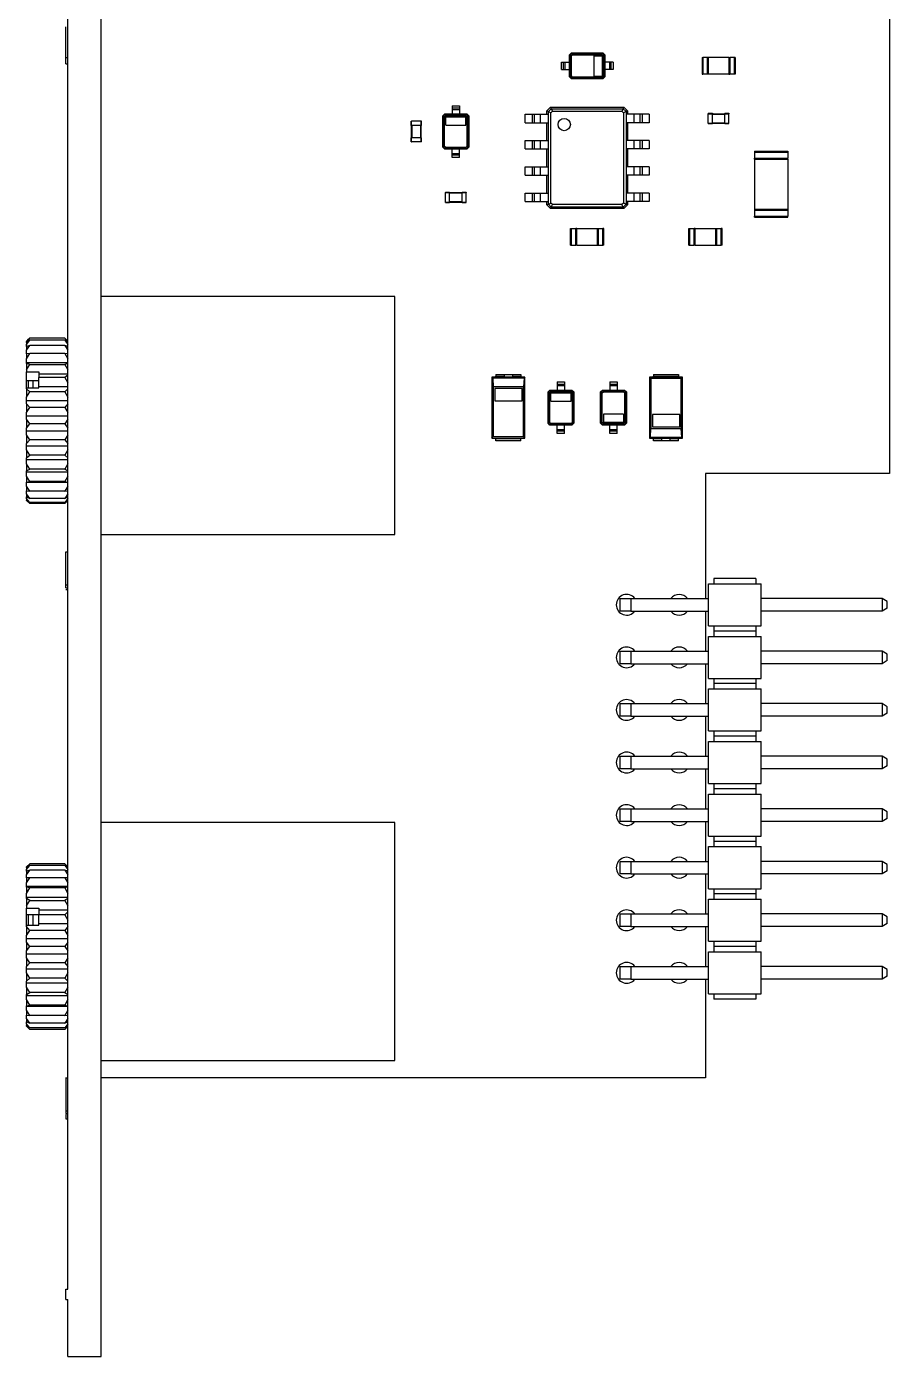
# Model space of a CAD drawing. Extents: x 340 to 677, y 434 to 562.
# Drawn here: x 634.9 to 676.6, y 433.6 to 497.9 of the extents above; entities that cross this region are included whole.
import ezdxf

# ---------------------------------------------------------------- set-up
doc = ezdxf.new("R2010")
doc.units = 0
doc.layers.get('0').update_dxf_attribs({"linetype": 'CONTINUOUS'})

msp = doc.modelspace()

# ---------------------------------------------------------------- linework, layer by layer
at = {"color": 7, "linetype": 'CONTINUOUS'}
for p, q in [((638.542, 433.619), (638.542, 562.119)), ((636.942, 436.869), (636.942, 558.869)), ((676.642, 548.669), (676.642, 476.279)), ((636.842, 496.069), (636.842, 496.369)), ((636.842, 496.369), (636.942, 496.369)), ((636.842, 496.069), (636.942, 496.069)), ((660.787, 495.789), (660.787, 496.139)), ((660.787, 496.139), (660.897, 496.139)), ((660.897, 495.789), (660.897, 496.139)), ((660.897, 496.139), (660.967, 496.139)), ((660.967, 495.789), (660.967, 496.139)), ((660.967, 496.139), (661.187, 496.139)), ((661.187, 496.494), (661.282, 496.589)), ((661.187, 496.139), (661.187, 496.494)), ((661.187, 496.494), (661.212, 496.481)), ((661.187, 496.139), (661.212, 496.139)), ((661.187, 495.789), (661.187, 496.139)), ((661.212, 496.481), (661.295, 496.564)), ((661.212, 496.481), (661.272, 496.451)), ((661.212, 496.139), (661.212, 496.481)), ((661.212, 495.789), (661.212, 496.139)), ((661.272, 496.451), (661.325, 496.504)), ((661.272, 495.476), (661.272, 496.451)), ((661.282, 496.589), (661.295, 496.564)), ((661.282, 496.589), (662.792, 496.589)), ((661.295, 496.564), (662.78, 496.564)), ((661.295, 496.564), (661.325, 496.504)), ((661.325, 496.504), (662.75, 496.504)), ((662.352, 496.454), (662.352, 495.473)), ((662.352, 496.454), (662.752, 496.454)), ((662.78, 496.564), (662.75, 496.504)), ((662.75, 496.504), (662.802, 496.451)), ((662.752, 496.454), (662.752, 495.473)), ((662.792, 496.589), (662.78, 496.564)), ((662.78, 496.564), (662.862, 496.481)), ((662.792, 496.589), (662.887, 496.494)), ((662.862, 496.481), (662.802, 496.451)), ((662.802, 496.451), (662.802, 495.476)), ((662.887, 496.494), (662.862, 496.481)), ((662.862, 496.481), (662.862, 496.139)), ((662.862, 496.139), (662.862, 495.789)), ((662.887, 496.139), (662.862, 496.139)), ((662.887, 496.494), (662.887, 496.139)), ((662.887, 496.139), (662.887, 495.789)), ((663.107, 496.139), (662.887, 496.139)), ((663.107, 496.139), (663.107, 495.789)), ((663.177, 496.139), (663.107, 496.139)), ((663.177, 496.139), (663.177, 495.789)), ((663.287, 496.139), (663.177, 496.139)), ((663.287, 496.139), (663.287, 495.789)), ((667.587, 496.364), (667.587, 495.564)), ((667.587, 496.364), (667.632, 496.364)), ((667.632, 496.364), (667.632, 495.564)), ((667.842, 496.364), (667.632, 496.364)), ((667.842, 496.364), (667.842, 495.564)), ((667.887, 496.364), (667.842, 496.364)), ((667.887, 496.364), (667.887, 495.564)), ((668.887, 496.364), (667.887, 496.364)), ((668.887, 496.364), (668.932, 496.364)), ((668.887, 496.364), (668.887, 495.564)), ((668.932, 496.364), (668.932, 495.564)), ((669.142, 496.364), (668.932, 496.364)), ((669.142, 496.364), (669.142, 495.564)), ((669.187, 496.364), (669.142, 496.364)), ((669.187, 496.364), (669.187, 495.564)), ((660.787, 495.789), (660.897, 495.789)), ((660.897, 495.789), (660.967, 495.789)), ((660.967, 495.789), (661.187, 495.789)), ((661.187, 495.789), (661.212, 495.789)), ((661.187, 495.434), (661.187, 495.789)), ((661.187, 495.434), (661.212, 495.446)), ((661.282, 495.339), (661.187, 495.434)), ((661.212, 495.446), (661.212, 495.789)), ((661.212, 495.446), (661.272, 495.476)), ((661.295, 495.364), (661.212, 495.446)), ((661.325, 495.423), (661.272, 495.476)), ((661.282, 495.339), (661.295, 495.364)), ((662.792, 495.339), (661.282, 495.339)), ((661.295, 495.364), (661.325, 495.423)), ((662.78, 495.364), (661.295, 495.364)), ((662.75, 495.423), (661.325, 495.423)), ((662.352, 495.473), (662.752, 495.473)), ((662.802, 495.476), (662.75, 495.423)), ((662.78, 495.364), (662.75, 495.423)), ((662.862, 495.446), (662.78, 495.364)), ((662.792, 495.339), (662.78, 495.364)), ((662.887, 495.434), (662.792, 495.339)), ((662.862, 495.446), (662.802, 495.476)), ((662.862, 495.789), (662.862, 495.446)), ((662.887, 495.789), (662.862, 495.789)), ((662.887, 495.434), (662.862, 495.446)), ((663.107, 495.789), (662.887, 495.789)), ((662.887, 495.789), (662.887, 495.434)), ((663.177, 495.789), (663.107, 495.789)), ((663.287, 495.789), (663.177, 495.789)), ((667.587, 495.564), (667.632, 495.564)), ((667.842, 495.564), (667.632, 495.564)), ((667.887, 495.564), (667.842, 495.564)), ((668.887, 495.564), (667.887, 495.564)), ((668.887, 495.564), (668.932, 495.564)), ((669.142, 495.564), (668.932, 495.564)), ((669.187, 495.564), (669.142, 495.564)), ((655.512, 494.039), (655.862, 494.039)), ((655.512, 494.039), (655.512, 493.929)), ((655.862, 494.039), (655.862, 493.929)), ((655.062, 493.544), (655.157, 493.639)), ((655.062, 493.544), (655.087, 493.531)), ((655.062, 492.034), (655.062, 493.544)), ((655.087, 493.531), (655.17, 493.614)), ((655.087, 493.531), (655.147, 493.501)), ((655.087, 492.046), (655.087, 493.531)), ((655.147, 493.501), (655.2, 493.554)), ((655.147, 492.076), (655.147, 493.501)), ((655.157, 493.639), (655.17, 493.614)), ((655.157, 493.639), (655.512, 493.639)), ((655.17, 493.614), (655.512, 493.614)), ((655.17, 493.614), (655.2, 493.554)), ((655.197, 493.504), (656.177, 493.504)), ((655.197, 493.104), (655.197, 493.504)), ((655.2, 493.554), (656.175, 493.554)), ((655.512, 493.929), (655.862, 493.929)), ((655.512, 493.929), (655.512, 493.859)), ((655.512, 493.859), (655.862, 493.859)), ((655.512, 493.859), (655.512, 493.639)), ((655.512, 493.639), (655.512, 493.614)), ((655.512, 493.639), (655.862, 493.639)), ((655.512, 493.614), (655.862, 493.614)), ((655.862, 493.929), (655.862, 493.859)), ((655.862, 493.859), (655.862, 493.639)), ((655.862, 493.639), (655.862, 493.614)), ((655.862, 493.639), (656.217, 493.639)), ((655.862, 493.614), (656.205, 493.614)), ((656.205, 493.614), (656.175, 493.554)), ((656.175, 493.554), (656.227, 493.501)), ((656.177, 493.104), (656.177, 493.504)), ((656.217, 493.639), (656.205, 493.614)), ((656.205, 493.614), (656.287, 493.531)), ((656.217, 493.639), (656.312, 493.544)), ((656.287, 493.531), (656.227, 493.501)), ((656.227, 493.501), (656.227, 492.076)), ((656.312, 493.544), (656.287, 493.531)), ((656.287, 493.531), (656.287, 492.046)), ((656.312, 493.544), (656.312, 492.034)), ((659.037, 493.219), (659.037, 493.629)), ((659.037, 493.629), (659.387, 493.629)), ((659.387, 493.219), (659.387, 493.629)), ((659.387, 493.629), (659.487, 493.629)), ((659.487, 493.219), (659.487, 493.629)), ((659.487, 493.629), (659.787, 493.629)), ((659.787, 493.219), (659.787, 493.629)), ((659.787, 493.629), (660.087, 493.629)), ((660.087, 493.794), (660.262, 493.969)), ((660.087, 493.794), (660.162, 493.756)), ((660.087, 493.629), (660.087, 493.794)), ((660.087, 493.629), (660.162, 493.629)), ((660.162, 493.756), (660.3, 493.894)), ((660.162, 493.629), (660.162, 493.756)), ((660.162, 493.756), (660.277, 493.699)), ((660.162, 493.219), (660.162, 493.629)), ((660.262, 493.969), (663.812, 493.969)), ((660.262, 493.969), (660.3, 493.894)), ((660.277, 493.699), (660.357, 493.779)), ((660.277, 489.339), (660.277, 493.699)), ((660.3, 493.894), (663.775, 493.894)), ((660.3, 493.894), (660.357, 493.779)), ((660.357, 493.779), (663.717, 493.779)), ((663.775, 493.894), (663.717, 493.779)), ((663.717, 493.779), (663.797, 493.699)), ((663.812, 493.969), (663.775, 493.894)), ((663.775, 493.894), (663.912, 493.756)), ((663.912, 493.756), (663.797, 493.699)), ((663.797, 493.699), (663.797, 489.339)), ((663.812, 493.969), (663.987, 493.794)), ((663.987, 493.794), (663.912, 493.756)), ((663.912, 493.756), (663.912, 493.629)), ((663.912, 493.629), (663.912, 493.219)), ((663.987, 493.629), (663.912, 493.629)), ((663.987, 493.794), (663.987, 493.629)), ((664.287, 493.629), (663.987, 493.629)), ((664.287, 493.629), (664.287, 493.219)), ((664.587, 493.629), (664.287, 493.629)), ((664.587, 493.629), (664.587, 493.219)), ((664.687, 493.629), (664.587, 493.629)), ((664.687, 493.629), (664.687, 493.219)), ((665.037, 493.629), (664.687, 493.629)), ((665.037, 493.629), (665.037, 493.219)), ((667.887, 493.674), (668.087, 493.674)), ((667.887, 493.674), (667.887, 493.654)), ((667.887, 493.654), (668.087, 493.654)), ((667.887, 493.194), (667.887, 493.654)), ((668.087, 493.674), (668.087, 493.654)), ((668.087, 493.194), (668.087, 493.654)), ((668.087, 493.654), (668.687, 493.654)), ((668.087, 493.634), (668.687, 493.634)), ((668.687, 493.674), (668.887, 493.674)), ((668.687, 493.674), (668.687, 493.654)), ((668.687, 493.654), (668.887, 493.654)), ((668.687, 493.194), (668.687, 493.654)), ((668.887, 493.674), (668.887, 493.654)), ((668.887, 493.194), (668.887, 493.654)), ((653.532, 493.089), (653.532, 493.289)), ((653.532, 493.289), (653.552, 493.289)), ((653.532, 493.089), (653.552, 493.089)), ((653.552, 493.089), (653.552, 493.289)), ((654.012, 493.289), (653.552, 493.289)), ((654.012, 493.089), (653.552, 493.089)), ((653.552, 492.489), (653.552, 493.089)), ((653.572, 492.489), (653.572, 493.089)), ((653.992, 492.489), (653.992, 493.089)), ((654.012, 493.089), (654.012, 493.289)), ((654.032, 493.289), (654.012, 493.289)), ((654.032, 493.089), (654.012, 493.089)), ((654.012, 492.489), (654.012, 493.089)), ((654.032, 493.089), (654.032, 493.289)), ((655.197, 493.104), (656.177, 493.104)), ((659.037, 493.219), (659.387, 493.219)), ((659.387, 493.219), (659.487, 493.219)), ((659.487, 493.219), (659.787, 493.219)), ((659.787, 493.219), (660.087, 493.219)), ((660.087, 492.359), (660.087, 493.219)), ((660.087, 493.219), (660.162, 493.219)), ((660.162, 492.359), (660.162, 493.219)), ((663.912, 493.219), (663.912, 492.359)), ((663.987, 493.219), (663.912, 493.219)), ((664.287, 493.219), (663.987, 493.219)), ((663.987, 493.219), (663.987, 492.359)), ((664.587, 493.219), (664.287, 493.219)), ((664.687, 493.219), (664.587, 493.219)), ((665.037, 493.219), (664.687, 493.219)), ((667.887, 493.174), (667.887, 493.194)), ((667.887, 493.194), (668.087, 493.194)), ((667.887, 493.174), (668.087, 493.174)), ((668.087, 493.214), (668.687, 493.214)), ((668.087, 493.174), (668.087, 493.194)), ((668.087, 493.194), (668.687, 493.194)), ((668.687, 493.194), (668.887, 493.194)), ((668.687, 493.174), (668.687, 493.194)), ((668.687, 493.174), (668.887, 493.174)), ((668.887, 493.174), (668.887, 493.194)), ((653.532, 492.289), (653.532, 492.489)), ((653.532, 492.489), (653.552, 492.489)), ((653.532, 492.289), (653.552, 492.289)), ((653.552, 492.289), (653.552, 492.489)), ((654.012, 492.489), (653.552, 492.489)), ((654.012, 492.289), (653.552, 492.289)), ((654.012, 492.289), (654.012, 492.489)), ((654.032, 492.489), (654.012, 492.489)), ((654.032, 492.289), (654.012, 492.289)), ((654.032, 492.289), (654.032, 492.489)), ((659.037, 491.949), (659.037, 492.359)), ((659.037, 492.359), (659.387, 492.359)), ((659.387, 491.949), (659.387, 492.359)), ((659.387, 492.359), (659.487, 492.359)), ((659.487, 491.949), (659.487, 492.359)), ((659.487, 492.359), (659.787, 492.359)), ((659.787, 491.949), (659.787, 492.359)), ((659.787, 492.359), (660.087, 492.359)), ((660.087, 492.359), (660.162, 492.359)), ((660.162, 491.949), (660.162, 492.359)), ((663.912, 492.359), (663.912, 491.949)), ((663.987, 492.359), (663.912, 492.359)), ((664.287, 492.359), (663.987, 492.359)), ((664.287, 492.359), (664.287, 491.949)), ((664.587, 492.359), (664.287, 492.359)), ((664.587, 492.359), (664.587, 491.949)), ((664.687, 492.359), (664.587, 492.359)), ((664.687, 492.359), (664.687, 491.949)), ((665.037, 492.359), (664.687, 492.359)), ((665.037, 492.359), (665.037, 491.949)), ((655.062, 492.034), (655.087, 492.046)), ((655.157, 491.939), (655.062, 492.034)), ((655.087, 492.046), (655.147, 492.076)), ((655.17, 491.964), (655.087, 492.046)), ((655.2, 492.023), (655.147, 492.076)), ((655.157, 491.939), (655.17, 491.964)), ((655.512, 491.939), (655.157, 491.939)), ((655.17, 491.964), (655.2, 492.023)), ((655.512, 491.964), (655.17, 491.964)), ((656.175, 492.023), (655.2, 492.023)), ((655.862, 491.964), (655.512, 491.964)), ((655.512, 491.939), (655.512, 491.964)), ((655.862, 491.939), (655.512, 491.939)), ((655.512, 491.719), (655.512, 491.939)), ((655.862, 491.719), (655.512, 491.719)), ((655.512, 491.649), (655.512, 491.719)), ((655.862, 491.649), (655.512, 491.649)), ((655.512, 491.539), (655.512, 491.649)), ((655.862, 491.539), (655.512, 491.539)), ((656.205, 491.964), (655.862, 491.964)), ((655.862, 491.939), (655.862, 491.964)), ((656.217, 491.939), (655.862, 491.939)), ((655.862, 491.719), (655.862, 491.939)), ((655.862, 491.649), (655.862, 491.719)), ((655.862, 491.539), (655.862, 491.649)), ((656.227, 492.076), (656.175, 492.023)), ((656.205, 491.964), (656.175, 492.023)), ((656.287, 492.046), (656.205, 491.964)), ((656.217, 491.939), (656.205, 491.964)), ((656.312, 492.034), (656.217, 491.939)), ((656.287, 492.046), (656.227, 492.076)), ((656.312, 492.034), (656.287, 492.046)), ((659.037, 491.949), (659.387, 491.949)), ((659.387, 491.949), (659.487, 491.949)), ((659.487, 491.949), (659.787, 491.949)), ((659.787, 491.949), (660.087, 491.949)), ((660.087, 491.949), (660.162, 491.949)), ((660.087, 491.089), (660.087, 491.949)), ((660.162, 491.089), (660.162, 491.949)), ((663.912, 491.949), (663.912, 491.089)), ((663.987, 491.949), (663.912, 491.949)), ((664.287, 491.949), (663.987, 491.949)), ((663.987, 491.949), (663.987, 491.089)), ((664.587, 491.949), (664.287, 491.949)), ((664.687, 491.949), (664.587, 491.949)), ((665.037, 491.949), (664.687, 491.949)), ((670.127, 491.849), (671.727, 491.849)), ((670.127, 491.849), (670.127, 491.794)), ((670.127, 491.794), (671.727, 491.794)), ((670.127, 491.794), (670.127, 491.504)), ((670.127, 491.449), (670.127, 491.504)), ((670.127, 491.504), (671.727, 491.504)), ((671.727, 491.849), (671.727, 491.794)), ((671.727, 491.794), (671.727, 491.504)), ((671.727, 491.449), (671.727, 491.504)), ((659.037, 490.679), (659.037, 491.089)), ((659.037, 491.089), (659.387, 491.089)), ((659.387, 490.679), (659.387, 491.089)), ((659.387, 491.089), (659.487, 491.089)), ((659.487, 490.679), (659.487, 491.089)), ((659.487, 491.089), (659.787, 491.089)), ((659.787, 490.679), (659.787, 491.089)), ((659.787, 491.089), (660.087, 491.089)), ((660.087, 491.089), (660.162, 491.089)), ((660.162, 490.679), (660.162, 491.089)), ((663.912, 491.089), (663.912, 490.679)), ((663.987, 491.089), (663.912, 491.089)), ((664.287, 491.089), (663.987, 491.089)), ((664.287, 491.089), (664.287, 490.679)), ((664.587, 491.089), (664.287, 491.089)), ((664.587, 491.089), (664.587, 490.679)), ((664.687, 491.089), (664.587, 491.089)), ((664.687, 491.089), (664.687, 490.679)), ((665.037, 491.089), (664.687, 491.089)), ((665.037, 491.089), (665.037, 490.679)), ((670.127, 491.449), (670.127, 489.049)), ((670.127, 491.449), (671.727, 491.449)), ((671.727, 491.449), (671.727, 489.049)), ((659.037, 490.679), (659.387, 490.679)), ((659.387, 490.679), (659.487, 490.679)), ((659.487, 490.679), (659.787, 490.679)), ((659.787, 490.679), (660.087, 490.679)), ((660.087, 489.819), (660.087, 490.679)), ((660.087, 490.679), (660.162, 490.679)), ((660.162, 489.819), (660.162, 490.679)), ((663.912, 490.679), (663.912, 489.819)), ((663.987, 490.679), (663.912, 490.679)), ((664.287, 490.679), (663.987, 490.679)), ((663.987, 490.679), (663.987, 489.819)), ((664.587, 490.679), (664.287, 490.679)), ((664.687, 490.679), (664.587, 490.679)), ((665.037, 490.679), (664.687, 490.679)), ((655.187, 489.864), (655.387, 489.864)), ((655.187, 489.864), (655.187, 489.844)), ((655.187, 489.844), (655.387, 489.844)), ((655.187, 489.384), (655.187, 489.844)), ((655.387, 489.864), (655.387, 489.844)), ((655.387, 489.384), (655.387, 489.844)), ((655.387, 489.844), (655.987, 489.844)), ((655.387, 489.824), (655.987, 489.824)), ((655.987, 489.864), (656.187, 489.864)), ((655.987, 489.864), (655.987, 489.844)), ((655.987, 489.844), (656.187, 489.844)), ((655.987, 489.384), (655.987, 489.844)), ((656.187, 489.864), (656.187, 489.844)), ((656.187, 489.384), (656.187, 489.844)), ((659.037, 489.409), (659.037, 489.819)), ((659.037, 489.819), (659.387, 489.819)), ((659.387, 489.409), (659.387, 489.819)), ((659.387, 489.819), (659.487, 489.819)), ((659.487, 489.409), (659.487, 489.819)), ((659.487, 489.819), (659.787, 489.819)), ((659.787, 489.409), (659.787, 489.819)), ((659.787, 489.819), (660.087, 489.819)), ((660.087, 489.819), (660.162, 489.819)), ((660.162, 489.409), (660.162, 489.819)), ((663.912, 489.819), (663.912, 489.409)), ((663.987, 489.819), (663.912, 489.819)), ((664.287, 489.819), (663.987, 489.819)), ((664.287, 489.819), (664.287, 489.409)), ((664.587, 489.819), (664.287, 489.819)), ((664.587, 489.819), (664.587, 489.409)), ((664.687, 489.819), (664.587, 489.819)), ((664.687, 489.819), (664.687, 489.409)), ((665.037, 489.819), (664.687, 489.819)), ((665.037, 489.819), (665.037, 489.409)), ((655.187, 489.364), (655.187, 489.384)), ((655.187, 489.384), (655.387, 489.384)), ((655.187, 489.364), (655.387, 489.364)), ((655.387, 489.404), (655.987, 489.404)), ((655.387, 489.364), (655.387, 489.384)), ((655.387, 489.384), (655.987, 489.384)), ((655.987, 489.364), (655.987, 489.384)), ((655.987, 489.384), (656.187, 489.384)), ((655.987, 489.364), (656.187, 489.364)), ((656.187, 489.364), (656.187, 489.384)), ((659.037, 489.409), (659.387, 489.409)), ((659.387, 489.409), (659.487, 489.409)), ((659.487, 489.409), (659.787, 489.409)), ((659.787, 489.409), (660.087, 489.409)), ((660.087, 489.244), (660.087, 489.409)), ((660.087, 489.409), (660.162, 489.409)), ((660.087, 489.244), (660.162, 489.281)), ((660.262, 489.069), (660.087, 489.244)), ((660.162, 489.281), (660.162, 489.409)), ((660.162, 489.281), (660.277, 489.339)), ((660.3, 489.144), (660.162, 489.281)), ((660.262, 489.069), (660.3, 489.144)), ((663.812, 489.069), (660.262, 489.069)), ((660.357, 489.259), (660.277, 489.339)), ((660.3, 489.144), (660.357, 489.259)), ((663.775, 489.144), (660.3, 489.144)), ((663.717, 489.259), (660.357, 489.259)), ((663.797, 489.339), (663.717, 489.259)), ((663.775, 489.144), (663.717, 489.259)), ((663.912, 489.281), (663.775, 489.144)), ((663.812, 489.069), (663.775, 489.144)), ((663.912, 489.281), (663.797, 489.339)), ((663.987, 489.244), (663.812, 489.069)), ((663.912, 489.409), (663.912, 489.281)), ((663.987, 489.409), (663.912, 489.409)), ((663.987, 489.244), (663.912, 489.281)), ((664.287, 489.409), (663.987, 489.409)), ((663.987, 489.409), (663.987, 489.244)), ((664.587, 489.409), (664.287, 489.409)), ((664.687, 489.409), (664.587, 489.409)), ((665.037, 489.409), (664.687, 489.409)), ((670.127, 489.049), (671.727, 489.049)), ((670.127, 489.049), (670.127, 488.994)), ((670.127, 488.994), (670.127, 488.704)), ((670.127, 488.994), (671.727, 488.994)), ((671.727, 489.049), (671.727, 488.994)), ((671.727, 488.994), (671.727, 488.704)), ((670.127, 488.649), (670.127, 488.704)), ((670.127, 488.704), (671.727, 488.704)), ((670.127, 488.649), (671.727, 488.649)), ((671.727, 488.649), (671.727, 488.704)), ((661.237, 487.309), (661.237, 488.109)), ((661.237, 488.109), (661.282, 488.109)), ((661.282, 487.309), (661.282, 488.109)), ((661.282, 488.109), (661.492, 488.109)), ((661.492, 487.309), (661.492, 488.109)), ((661.537, 488.109), (661.492, 488.109)), ((661.537, 488.109), (662.537, 488.109)), ((661.537, 487.309), (661.537, 488.109)), ((662.537, 488.109), (662.582, 488.109)), ((662.537, 487.309), (662.537, 488.109)), ((662.582, 487.309), (662.582, 488.109)), ((662.582, 488.109), (662.792, 488.109)), ((662.792, 487.309), (662.792, 488.109)), ((662.837, 488.109), (662.792, 488.109)), ((662.837, 487.309), (662.837, 488.109)), ((666.952, 487.309), (666.952, 488.109)), ((666.952, 488.109), (666.997, 488.109)), ((666.997, 487.309), (666.997, 488.109)), ((666.997, 488.109), (667.207, 488.109)), ((667.207, 487.309), (667.207, 488.109)), ((667.252, 488.109), (667.207, 488.109)), ((667.252, 488.109), (668.252, 488.109)), ((667.252, 487.309), (667.252, 488.109)), ((668.252, 487.309), (668.252, 488.109)), ((668.252, 488.109), (668.297, 488.109)), ((668.297, 487.309), (668.297, 488.109)), ((668.297, 488.109), (668.507, 488.109)), ((668.507, 487.309), (668.507, 488.109)), ((668.552, 488.109), (668.507, 488.109)), ((668.552, 487.309), (668.552, 488.109)), ((661.237, 487.309), (661.282, 487.309)), ((661.282, 487.309), (661.492, 487.309)), ((661.537, 487.309), (661.492, 487.309)), ((661.537, 487.309), (662.537, 487.309)), ((662.537, 487.309), (662.582, 487.309)), ((662.582, 487.309), (662.792, 487.309)), ((662.837, 487.309), (662.792, 487.309)), ((666.952, 487.309), (666.997, 487.309)), ((666.997, 487.309), (667.207, 487.309)), ((667.252, 487.309), (667.207, 487.309)), ((667.252, 487.309), (668.252, 487.309)), ((668.252, 487.309), (668.297, 487.309)), ((668.297, 487.309), (668.507, 487.309)), ((668.552, 487.309), (668.507, 487.309)), ((652.742, 484.819), (638.542, 484.819)), ((652.742, 473.319), (652.742, 484.819)), ((634.942, 482.652), (635.092, 482.816)), ((634.991, 482.718), (634.942, 482.669)), ((634.942, 482.509), (635.092, 482.711)), ((635.092, 482.711), (634.942, 482.608)), ((634.942, 482.669), (634.942, 482.652)), ((634.942, 482.608), (634.942, 482.652)), ((634.942, 482.608), (634.942, 482.509)), ((634.942, 482.403), (634.942, 482.509)), ((635.092, 482.816), (634.992, 482.717)), ((636.792, 482.816), (635.092, 482.816)), ((636.792, 482.711), (635.092, 482.711)), ((636.792, 482.816), (636.942, 482.652)), ((636.893, 482.717), (636.792, 482.816)), ((636.792, 482.711), (636.942, 482.509)), ((636.942, 482.608), (636.792, 482.711)), ((636.942, 482.669), (636.893, 482.718)), ((634.942, 482.225), (635.092, 482.456)), ((635.092, 482.456), (634.942, 482.403)), ((634.942, 482.403), (634.942, 482.225)), ((634.942, 482.06), (634.942, 482.225)), ((634.942, 481.809), (635.092, 482.061)), ((635.092, 482.061), (634.942, 482.06)), ((634.942, 482.06), (634.942, 481.809)), ((636.792, 482.456), (635.092, 482.456)), ((636.792, 482.061), (635.092, 482.061)), ((636.792, 482.456), (636.942, 482.225)), ((636.942, 482.403), (636.792, 482.456)), ((636.792, 482.061), (636.942, 481.809)), ((636.942, 482.06), (636.792, 482.061)), ((634.942, 481.628), (634.942, 481.809)), ((634.942, 481.628), (636.942, 481.628)), ((634.942, 481.592), (634.942, 481.628)), ((635.092, 481.541), (634.942, 481.592)), ((634.942, 481.592), (634.942, 481.279)), ((634.942, 481.279), (635.092, 481.541)), ((634.942, 481.279), (634.942, 481.18)), ((634.942, 481.18), (635.542, 481.18)), ((634.942, 480.758), (634.942, 481.18)), ((635.092, 481.541), (636.792, 481.541)), ((635.542, 481.18), (635.542, 481.09)), ((636.942, 481.592), (636.792, 481.541)), ((636.792, 481.541), (636.942, 481.279)), ((634.942, 480.758), (635.542, 480.758)), ((634.942, 480.414), (634.942, 480.758)), ((635.042, 480.414), (635.042, 480.758)), ((635.242, 480.758), (635.242, 480.414)), ((635.542, 481.09), (636.942, 481.09)), ((635.542, 481.09), (635.542, 480.917)), ((636.792, 480.917), (635.542, 480.917)), ((635.542, 480.464), (635.542, 480.917)), ((636.942, 481.018), (636.792, 480.917)), ((636.792, 480.917), (636.942, 480.654)), ((657.427, 480.924), (657.427, 477.984)), ((657.427, 480.924), (657.469, 480.882)), ((659.027, 480.924), (657.427, 480.924)), ((657.469, 480.882), (657.497, 480.454)), ((658.986, 480.882), (657.469, 480.882)), ((657.627, 481.054), (657.627, 480.967)), ((657.627, 481.054), (658.027, 481.054)), ((657.627, 480.967), (658.027, 480.967)), ((657.627, 480.924), (657.627, 480.967)), ((658.027, 481.054), (658.027, 480.967)), ((658.027, 481.054), (658.427, 481.054)), ((658.027, 480.924), (658.027, 480.967)), ((658.427, 481.054), (658.427, 480.967)), ((658.427, 481.054), (658.827, 481.054)), ((658.427, 480.967), (658.827, 480.967)), ((658.427, 480.967), (658.427, 480.924)), ((658.827, 481.054), (658.827, 480.967)), ((658.827, 480.967), (658.827, 480.924)), ((658.986, 480.882), (658.958, 480.454)), ((659.027, 480.924), (658.986, 480.882)), ((659.027, 477.984), (659.027, 480.924)), ((660.592, 480.704), (660.942, 480.704)), ((660.592, 480.704), (660.592, 480.594)), ((660.592, 480.594), (660.942, 480.594)), ((660.592, 480.594), (660.592, 480.524)), ((660.942, 480.704), (660.942, 480.594)), ((660.942, 480.594), (660.942, 480.524)), ((663.132, 480.704), (663.482, 480.704)), ((663.132, 480.704), (663.132, 480.594)), ((663.132, 480.594), (663.482, 480.594)), ((663.132, 480.594), (663.132, 480.524)), ((663.482, 480.704), (663.482, 480.594)), ((663.482, 480.594), (663.482, 480.524)), ((665.047, 480.924), (665.117, 480.854)), ((666.647, 480.924), (665.047, 480.924)), ((665.047, 480.924), (665.047, 477.984)), ((665.117, 480.854), (665.117, 478.453)), ((666.578, 480.854), (665.117, 480.854)), ((665.247, 481.054), (666.447, 481.054)), ((665.247, 481.054), (665.247, 480.967)), ((665.247, 480.924), (665.247, 480.967)), ((665.247, 480.967), (666.447, 480.967)), ((666.447, 481.054), (666.447, 480.967)), ((666.447, 480.967), (666.447, 480.924)), ((666.647, 480.924), (666.578, 480.854)), ((666.578, 478.453), (666.578, 480.854)), ((666.647, 477.984), (666.647, 480.924)), ((634.942, 480.414), (635.542, 480.414)), ((634.942, 480.359), (634.942, 480.414)), ((635.092, 480.213), (634.942, 480.359)), ((634.942, 480.359), (634.942, 479.958)), ((634.942, 479.958), (635.092, 480.213)), ((634.942, 479.775), (634.942, 479.958)), ((636.792, 480.213), (635.092, 480.213)), ((635.542, 480.414), (635.542, 480.464)), ((636.942, 480.464), (635.542, 480.464)), ((636.942, 480.359), (636.792, 480.213)), ((636.792, 480.213), (636.942, 479.958)), ((657.497, 480.454), (657.497, 478.053)), ((658.958, 480.454), (657.497, 480.454)), ((658.888, 480.385), (657.566, 480.385)), ((657.566, 480.385), (657.566, 479.785)), ((658.888, 479.785), (658.888, 480.385)), ((658.958, 478.053), (658.958, 480.454)), ((660.142, 480.209), (660.237, 480.304)), ((660.142, 480.209), (660.167, 480.196)), ((660.142, 478.699), (660.142, 480.209)), ((660.167, 480.196), (660.25, 480.279)), ((660.167, 480.196), (660.227, 480.166)), ((660.167, 478.711), (660.167, 480.196)), ((660.227, 480.166), (660.28, 480.219)), ((660.227, 478.741), (660.227, 480.166)), ((660.237, 480.304), (660.25, 480.279)), ((660.237, 480.304), (660.592, 480.304)), ((660.25, 480.279), (660.592, 480.279)), ((660.25, 480.279), (660.28, 480.219)), ((660.277, 480.169), (661.257, 480.169)), ((660.277, 479.769), (660.277, 480.169)), ((660.28, 480.219), (661.255, 480.219)), ((660.592, 480.524), (660.942, 480.524)), ((660.592, 480.524), (660.592, 480.304)), ((660.592, 480.304), (660.592, 480.279)), ((660.592, 480.304), (660.942, 480.304)), ((660.592, 480.279), (660.942, 480.279)), ((660.942, 480.524), (660.942, 480.304)), ((660.942, 480.304), (660.942, 480.279)), ((660.942, 480.304), (661.297, 480.304)), ((660.942, 480.279), (661.285, 480.279)), ((661.285, 480.279), (661.255, 480.219)), ((661.255, 480.219), (661.307, 480.166)), ((661.257, 479.769), (661.257, 480.169)), ((661.297, 480.304), (661.285, 480.279)), ((661.285, 480.279), (661.367, 480.196)), ((661.297, 480.304), (661.392, 480.209)), ((661.367, 480.196), (661.307, 480.166)), ((661.307, 480.166), (661.307, 478.741)), ((661.392, 480.209), (661.367, 480.196)), ((661.367, 480.196), (661.367, 478.711)), ((661.392, 480.209), (661.392, 478.699)), ((662.682, 480.209), (662.777, 480.304)), ((662.682, 478.699), (662.682, 480.209)), ((662.682, 480.209), (662.707, 480.196)), ((662.707, 480.196), (662.79, 480.279)), ((662.707, 480.196), (662.767, 480.166)), ((662.707, 478.711), (662.707, 480.196)), ((662.767, 480.166), (662.82, 480.219)), ((662.767, 478.741), (662.767, 480.166)), ((662.777, 480.304), (662.79, 480.279)), ((662.777, 480.304), (663.132, 480.304)), ((662.79, 480.279), (663.132, 480.279)), ((662.79, 480.279), (662.82, 480.219)), ((662.82, 480.219), (663.795, 480.219)), ((663.132, 480.524), (663.482, 480.524)), ((663.132, 480.524), (663.132, 480.304)), ((663.132, 480.304), (663.482, 480.304)), ((663.132, 480.304), (663.132, 480.279)), ((663.132, 480.279), (663.482, 480.279)), ((663.482, 480.524), (663.482, 480.304)), ((663.482, 480.304), (663.482, 480.279)), ((663.482, 480.304), (663.837, 480.304)), ((663.482, 480.279), (663.825, 480.279)), ((663.825, 480.279), (663.795, 480.219)), ((663.795, 480.219), (663.847, 480.166)), ((663.837, 480.304), (663.825, 480.279)), ((663.825, 480.279), (663.907, 480.196)), ((663.837, 480.304), (663.932, 480.209)), ((663.907, 480.196), (663.847, 480.166)), ((663.847, 480.166), (663.847, 478.741)), ((663.932, 480.209), (663.907, 480.196)), ((663.907, 480.196), (663.907, 478.711)), ((663.932, 480.209), (663.932, 478.699)), ((636.942, 479.775), (634.942, 479.775)), ((634.942, 479.641), (634.942, 479.775)), ((635.092, 479.455), (634.942, 479.641)), ((634.942, 479.641), (634.942, 479.219)), ((634.942, 479.219), (635.092, 479.455)), ((636.792, 479.455), (635.092, 479.455)), ((636.942, 479.641), (636.792, 479.455)), ((636.792, 479.455), (636.942, 479.219)), ((657.566, 479.785), (658.888, 479.785)), ((660.277, 479.769), (661.257, 479.769)), ((634.942, 479.049), (634.942, 479.219)), ((636.942, 479.049), (634.942, 479.049)), ((634.942, 478.891), (634.942, 479.049)), ((635.092, 478.672), (634.942, 478.891)), ((634.942, 478.891), (634.942, 478.464)), ((634.942, 478.464), (635.092, 478.672)), ((636.792, 478.672), (635.092, 478.672)), ((636.942, 478.891), (636.792, 478.672)), ((636.792, 478.672), (636.942, 478.464)), ((660.142, 478.699), (660.167, 478.711)), ((660.237, 478.604), (660.142, 478.699)), ((660.167, 478.711), (660.227, 478.741)), ((660.25, 478.629), (660.167, 478.711)), ((660.28, 478.688), (660.227, 478.741)), ((660.237, 478.604), (660.25, 478.629)), ((660.25, 478.629), (660.28, 478.688)), ((660.592, 478.629), (660.25, 478.629)), ((661.255, 478.688), (660.28, 478.688)), ((660.942, 478.629), (660.592, 478.629)), ((660.592, 478.604), (660.592, 478.629)), ((661.285, 478.629), (660.942, 478.629)), ((660.942, 478.604), (660.942, 478.629)), ((661.307, 478.741), (661.255, 478.688)), ((661.285, 478.629), (661.255, 478.688)), ((661.367, 478.711), (661.285, 478.629)), ((661.297, 478.604), (661.285, 478.629)), ((661.392, 478.699), (661.297, 478.604)), ((661.367, 478.711), (661.307, 478.741)), ((661.392, 478.699), (661.367, 478.711)), ((662.682, 478.699), (662.707, 478.711)), ((662.777, 478.604), (662.682, 478.699)), ((662.707, 478.711), (662.767, 478.741)), ((662.79, 478.629), (662.707, 478.711)), ((662.82, 478.688), (662.767, 478.741)), ((662.777, 478.604), (662.79, 478.629)), ((662.79, 478.629), (662.82, 478.688)), ((663.132, 478.629), (662.79, 478.629)), ((662.817, 479.138), (662.817, 478.738)), ((663.797, 479.138), (662.817, 479.138)), ((663.797, 478.738), (662.817, 478.738)), ((663.795, 478.688), (662.82, 478.688)), ((663.482, 478.629), (663.132, 478.629)), ((663.132, 478.604), (663.132, 478.629)), ((663.825, 478.629), (663.482, 478.629)), ((663.482, 478.604), (663.482, 478.629)), ((663.847, 478.741), (663.795, 478.688)), ((663.825, 478.629), (663.795, 478.688)), ((663.797, 479.138), (663.797, 478.738)), ((663.907, 478.711), (663.825, 478.629)), ((663.837, 478.604), (663.825, 478.629)), ((663.932, 478.699), (663.837, 478.604)), ((663.907, 478.711), (663.847, 478.741)), ((663.932, 478.699), (663.907, 478.711)), ((665.186, 479.123), (665.186, 478.523)), ((666.508, 479.123), (665.186, 479.123)), ((666.508, 478.523), (666.508, 479.123)), ((634.942, 478.314), (634.942, 478.464)), ((636.942, 478.314), (634.942, 478.314)), ((634.942, 478.139), (634.942, 478.314)), ((635.092, 477.895), (634.942, 478.139)), ((634.942, 478.139), (634.942, 477.723)), ((636.942, 478.139), (636.792, 477.895)), ((657.427, 477.984), (657.497, 478.053)), ((657.427, 477.984), (659.027, 477.984)), ((657.497, 478.053), (658.958, 478.053)), ((657.627, 477.94), (657.627, 477.984)), ((658.827, 477.984), (658.827, 477.94)), ((659.027, 477.984), (658.958, 478.053)), ((660.592, 478.604), (660.237, 478.604)), ((660.592, 478.384), (660.592, 478.604)), ((660.942, 478.604), (660.592, 478.604)), ((660.942, 478.384), (660.592, 478.384)), ((660.592, 478.314), (660.592, 478.384)), ((660.942, 478.314), (660.592, 478.314)), ((660.592, 478.204), (660.592, 478.314)), ((660.942, 478.204), (660.592, 478.204)), ((661.297, 478.604), (660.942, 478.604)), ((660.942, 478.384), (660.942, 478.604)), ((660.942, 478.314), (660.942, 478.384)), ((660.942, 478.204), (660.942, 478.314)), ((663.132, 478.604), (662.777, 478.604)), ((663.132, 478.384), (663.132, 478.604)), ((663.482, 478.604), (663.132, 478.604)), ((663.482, 478.384), (663.132, 478.384)), ((663.132, 478.314), (663.132, 478.384)), ((663.482, 478.314), (663.132, 478.314)), ((663.132, 478.204), (663.132, 478.314)), ((663.482, 478.204), (663.132, 478.204)), ((663.837, 478.604), (663.482, 478.604)), ((663.482, 478.384), (663.482, 478.604)), ((663.482, 478.314), (663.482, 478.384)), ((663.482, 478.204), (663.482, 478.314)), ((665.047, 477.984), (665.089, 478.025)), ((665.047, 477.984), (666.647, 477.984)), ((665.089, 478.025), (665.117, 478.453)), ((665.089, 478.025), (666.606, 478.025)), ((665.117, 478.453), (666.578, 478.453)), ((665.186, 478.523), (666.508, 478.523)), ((665.247, 477.94), (665.247, 477.984)), ((665.647, 477.94), (665.647, 477.984)), ((666.047, 477.984), (666.047, 477.94)), ((666.447, 477.984), (666.447, 477.94)), ((666.606, 478.025), (666.578, 478.453)), ((666.647, 477.984), (666.606, 478.025)), ((634.942, 477.723), (635.092, 477.895)), ((634.942, 477.599), (634.942, 477.723)), ((636.942, 477.599), (634.942, 477.599)), ((634.942, 477.413), (634.942, 477.599)), ((635.092, 477.153), (634.942, 477.413)), ((634.942, 477.413), (634.942, 477.024)), ((636.792, 477.895), (635.092, 477.895)), ((636.792, 477.895), (636.942, 477.723)), ((636.942, 477.413), (636.792, 477.153)), ((658.827, 477.94), (657.627, 477.94)), ((657.627, 477.854), (657.627, 477.94)), ((658.827, 477.854), (657.627, 477.854)), ((658.827, 477.854), (658.827, 477.94)), ((665.647, 477.94), (665.247, 477.94)), ((665.247, 477.854), (665.247, 477.94)), ((665.647, 477.854), (665.247, 477.854)), ((665.647, 477.854), (665.647, 477.94)), ((666.047, 477.854), (665.647, 477.854)), ((666.047, 477.854), (666.047, 477.94)), ((666.447, 477.94), (666.047, 477.94)), ((666.447, 477.854), (666.047, 477.854)), ((666.447, 477.854), (666.447, 477.94)), ((634.942, 477.024), (635.092, 477.153)), ((634.942, 476.931), (634.942, 477.024)), ((636.942, 476.931), (634.942, 476.931)), ((634.942, 476.74), (634.942, 476.931)), ((635.092, 476.476), (634.942, 476.74)), ((634.942, 476.74), (634.942, 476.394)), ((636.792, 477.153), (635.092, 477.153)), ((636.792, 477.153), (636.942, 477.024)), ((636.942, 476.74), (636.792, 476.476)), ((634.942, 476.394), (635.092, 476.476)), ((634.942, 476.335), (634.942, 476.394)), ((636.942, 476.335), (634.942, 476.335)), ((634.942, 476.148), (634.942, 476.335)), ((635.092, 475.888), (634.942, 476.148)), ((634.942, 476.148), (634.942, 475.857)), ((636.792, 476.476), (635.092, 476.476)), ((636.792, 476.476), (636.942, 476.394)), ((636.942, 476.148), (636.792, 475.888)), ((676.642, 476.279), (667.752, 476.279)), ((667.752, 476.279), (667.752, 470.234)), ((634.942, 475.857), (635.092, 475.888)), ((634.942, 475.835), (634.942, 475.857)), ((636.942, 475.835), (634.942, 475.835)), ((634.942, 475.658), (634.942, 475.835)), ((635.092, 475.413), (634.942, 475.658)), ((634.942, 475.658), (634.942, 475.434)), ((634.942, 475.434), (635.092, 475.413)), ((634.942, 475.29), (634.942, 475.434)), ((636.792, 475.888), (635.092, 475.888)), ((636.792, 475.413), (635.092, 475.413)), ((636.792, 475.888), (636.942, 475.857)), ((636.942, 475.658), (636.792, 475.413)), ((636.792, 475.413), (636.942, 475.434)), ((635.092, 475.069), (634.942, 475.29)), ((634.942, 475.29), (634.942, 475.141)), ((634.942, 475.141), (635.092, 475.069)), ((634.942, 475.058), (634.942, 475.141)), ((635.092, 474.87), (634.942, 475.058)), ((634.942, 475.058), (634.942, 474.99)), ((634.942, 474.99), (635.092, 474.87)), ((634.942, 474.969), (634.942, 474.99)), ((634.942, 474.969), (634.991, 474.92)), ((635.092, 474.821), (634.942, 474.969)), ((634.942, 474.969), (634.942, 474.969)), ((636.792, 475.069), (635.092, 475.069)), ((636.792, 474.87), (635.092, 474.87)), ((636.792, 474.821), (635.092, 474.821)), ((636.942, 475.29), (636.792, 475.069)), ((636.792, 475.069), (636.942, 475.141)), ((636.942, 475.058), (636.792, 474.87)), ((636.792, 474.87), (636.942, 474.99)), ((636.942, 474.969), (636.792, 474.821)), ((636.893, 474.92), (636.942, 474.969)), ((638.542, 473.319), (652.742, 473.319)), ((636.942, 472.468), (636.83, 472.468)), ((667.905, 468.913), (667.905, 470.945)), ((667.905, 470.945), (670.445, 470.945)), ((668.159, 471.199), (668.159, 470.945)), ((670.191, 471.199), (668.159, 471.199)), ((670.191, 471.199), (670.191, 470.945)), ((670.445, 468.913), (670.445, 470.945)), ((636.842, 470.889), (636.942, 470.889)), ((636.842, 470.748), (636.842, 470.889)), ((636.842, 470.748), (636.942, 470.748)), ((636.842, 470.669), (636.942, 470.669)), ((663.637, 469.624), (663.637, 470.234)), ((663.637, 470.234), (664.145, 470.234)), ((664.145, 469.624), (663.637, 469.624)), ((664.145, 470.234), (664.145, 469.624)), ((664.145, 470.234), (667.905, 470.234)), ((664.145, 469.624), (667.905, 469.624)), ((667.752, 469.624), (667.752, 467.694)), ((676.287, 470.234), (670.445, 470.234)), ((676.287, 469.624), (670.445, 469.624)), ((676.541, 470.087), (676.287, 470.234)), ((676.287, 470.234), (676.287, 469.624)), ((676.541, 469.771), (676.287, 469.624)), ((676.541, 469.771), (676.541, 470.087)), ((667.905, 468.913), (670.445, 468.913)), ((667.905, 466.373), (667.905, 468.405)), ((667.905, 468.405), (670.445, 468.405)), ((668.159, 468.913), (668.159, 468.659)), ((670.191, 468.659), (668.159, 468.659)), ((668.159, 468.659), (668.159, 468.405)), ((670.191, 468.913), (670.191, 468.659)), ((670.191, 468.659), (670.191, 468.405)), ((670.445, 466.373), (670.445, 468.405)), ((663.637, 467.084), (663.637, 467.694)), ((663.637, 467.694), (664.145, 467.694)), ((664.145, 467.694), (664.145, 467.084)), ((664.145, 467.694), (667.905, 467.694)), ((676.287, 467.694), (670.445, 467.694)), ((676.541, 467.547), (676.287, 467.694)), ((676.287, 467.694), (676.287, 467.084)), ((664.145, 467.084), (663.637, 467.084)), ((664.145, 467.084), (667.905, 467.084)), ((667.752, 467.084), (667.752, 465.154)), ((676.287, 467.084), (670.445, 467.084)), ((676.541, 467.231), (676.287, 467.084)), ((676.541, 467.231), (676.541, 467.547)), ((667.905, 466.373), (670.445, 466.373)), ((667.905, 463.833), (667.905, 465.865)), ((667.905, 465.865), (670.445, 465.865)), ((668.159, 466.373), (668.159, 466.119)), ((668.159, 466.119), (668.159, 465.865)), ((670.191, 466.119), (668.159, 466.119)), ((670.191, 466.373), (670.191, 466.119)), ((670.191, 466.119), (670.191, 465.865)), ((670.445, 463.833), (670.445, 465.865)), ((663.637, 464.544), (663.637, 465.154)), ((663.637, 465.154), (664.145, 465.154)), ((664.145, 465.154), (664.145, 464.544)), ((664.145, 465.154), (667.905, 465.154)), ((676.287, 465.154), (670.445, 465.154)), ((676.287, 465.154), (676.287, 464.544)), ((676.541, 465.007), (676.287, 465.154)), ((664.145, 464.544), (663.637, 464.544)), ((664.145, 464.544), (667.905, 464.544)), ((667.752, 464.544), (667.752, 462.614)), ((676.287, 464.544), (670.445, 464.544)), ((676.541, 464.691), (676.287, 464.544)), ((676.541, 464.691), (676.541, 465.007)), ((667.905, 463.833), (670.445, 463.833)), ((668.159, 463.833), (668.159, 463.579)), ((670.191, 463.833), (670.191, 463.579)), ((667.905, 461.293), (667.905, 463.325)), ((667.905, 463.325), (670.445, 463.325)), ((668.159, 463.579), (668.159, 463.325)), ((670.191, 463.579), (668.159, 463.579)), ((670.191, 463.579), (670.191, 463.325)), ((670.445, 461.293), (670.445, 463.325)), ((663.637, 462.004), (663.637, 462.614)), ((663.637, 462.614), (664.145, 462.614)), ((664.145, 462.614), (664.145, 462.004)), ((664.145, 462.614), (667.905, 462.614)), ((676.287, 462.614), (670.445, 462.614)), ((676.287, 462.614), (676.287, 462.004)), ((676.541, 462.467), (676.287, 462.614)), ((664.145, 462.004), (663.637, 462.004)), ((664.145, 462.004), (667.905, 462.004)), ((667.752, 462.004), (667.752, 460.074)), ((676.287, 462.004), (670.445, 462.004)), ((676.541, 462.151), (676.287, 462.004)), ((676.541, 462.151), (676.541, 462.467)), ((667.905, 461.293), (670.445, 461.293)), ((668.159, 461.293), (668.159, 461.039)), ((670.191, 461.293), (670.191, 461.039)), ((667.905, 458.753), (667.905, 460.785)), ((667.905, 460.785), (670.445, 460.785)), ((670.191, 461.039), (668.159, 461.039)), ((668.159, 461.039), (668.159, 460.785)), ((670.191, 461.039), (670.191, 460.785)), ((670.445, 458.753), (670.445, 460.785)), ((663.637, 459.464), (663.637, 460.074)), ((663.637, 460.074), (664.145, 460.074)), ((664.145, 460.074), (664.145, 459.464)), ((664.145, 460.074), (667.905, 460.074)), ((676.287, 460.074), (670.445, 460.074)), ((676.541, 459.927), (676.287, 460.074)), ((676.287, 460.074), (676.287, 459.464)), ((652.742, 459.419), (638.542, 459.419)), ((652.742, 447.919), (652.742, 459.419)), ((664.145, 459.464), (663.637, 459.464)), ((664.145, 459.464), (667.905, 459.464)), ((667.752, 459.464), (667.752, 457.534)), ((676.287, 459.464), (670.445, 459.464)), ((676.541, 459.611), (676.287, 459.464)), ((676.541, 459.611), (676.541, 459.927)), ((667.905, 458.753), (670.445, 458.753)), ((668.159, 458.753), (668.159, 458.499)), ((670.191, 458.753), (670.191, 458.499)), ((667.905, 456.213), (667.905, 458.245)), ((667.905, 458.245), (670.445, 458.245)), ((670.191, 458.499), (668.159, 458.499)), ((668.159, 458.499), (668.159, 458.245)), ((670.191, 458.499), (670.191, 458.245)), ((670.445, 456.213), (670.445, 458.245)), ((635.092, 457.419), (634.942, 457.269)), ((634.942, 457.263), (635.092, 457.419)), ((636.792, 457.419), (635.092, 457.419)), ((636.942, 457.269), (636.792, 457.419)), ((636.792, 457.419), (636.942, 457.263)), ((663.637, 456.924), (663.637, 457.534)), ((663.637, 457.534), (664.145, 457.534)), ((664.145, 457.534), (664.145, 456.924)), ((664.145, 457.534), (667.905, 457.534)), ((676.287, 457.534), (670.445, 457.534)), ((676.287, 457.534), (676.287, 456.924)), ((676.541, 457.387), (676.287, 457.534)), ((634.942, 457.148), (635.092, 457.342)), ((635.092, 457.342), (634.942, 457.231)), ((634.942, 457.269), (634.942, 457.263)), ((634.942, 457.231), (634.942, 457.263)), ((634.942, 457.231), (634.942, 457.148)), ((634.942, 457.053), (634.942, 457.148)), ((634.942, 456.889), (635.092, 457.115)), ((635.092, 457.115), (634.942, 457.053)), ((634.942, 457.053), (634.942, 456.889)), ((634.942, 456.735), (634.942, 456.889)), ((636.792, 457.342), (635.092, 457.342)), ((636.792, 457.115), (635.092, 457.115)), ((636.792, 457.342), (636.942, 457.148)), ((636.942, 457.231), (636.792, 457.342)), ((636.792, 457.115), (636.942, 456.889)), ((636.942, 457.053), (636.792, 457.115)), ((664.145, 456.924), (663.637, 456.924)), ((664.145, 456.924), (667.905, 456.924)), ((667.752, 456.924), (667.752, 454.994)), ((676.287, 456.924), (670.445, 456.924)), ((676.541, 457.071), (676.287, 456.924)), ((676.541, 457.071), (676.541, 457.387)), ((634.942, 456.497), (635.092, 456.745)), ((635.092, 456.745), (634.942, 456.735)), ((634.942, 456.735), (634.942, 456.497)), ((634.942, 456.318), (634.942, 456.497)), ((636.942, 456.318), (634.942, 456.318)), ((634.942, 456.289), (634.942, 456.318)), ((635.092, 456.248), (634.942, 456.289)), ((634.942, 456.289), (634.942, 455.987)), ((634.942, 455.987), (635.092, 456.248)), ((636.792, 456.745), (635.092, 456.745)), ((636.792, 456.248), (635.092, 456.248)), ((636.792, 456.745), (636.942, 456.497)), ((636.942, 456.735), (636.792, 456.745)), ((636.942, 456.289), (636.792, 456.248)), ((636.792, 456.248), (636.942, 455.987)), ((667.905, 456.213), (670.445, 456.213)), ((668.159, 456.213), (668.159, 455.959)), ((670.191, 456.213), (670.191, 455.959)), ((634.942, 455.799), (634.942, 455.987)), ((634.942, 455.799), (636.942, 455.799)), ((634.942, 455.733), (634.942, 455.799)), ((635.092, 455.642), (634.942, 455.733)), ((634.942, 455.733), (634.942, 455.378)), ((634.942, 455.378), (635.092, 455.642)), ((635.092, 455.642), (636.792, 455.642)), ((636.942, 455.733), (636.792, 455.642)), ((636.792, 455.642), (636.942, 455.378)), ((667.905, 453.673), (667.905, 455.705)), ((667.905, 455.705), (670.445, 455.705)), ((668.159, 455.959), (668.159, 455.705)), ((670.191, 455.959), (668.159, 455.959)), ((670.191, 455.959), (670.191, 455.705)), ((670.445, 453.673), (670.445, 455.705)), ((634.942, 455.378), (634.942, 455.279)), ((634.942, 455.279), (635.542, 455.279)), ((634.942, 454.971), (634.942, 455.279)), ((634.942, 454.971), (635.542, 454.971)), ((634.942, 454.447), (634.942, 454.971)), ((635.042, 454.447), (635.042, 454.971)), ((635.242, 454.971), (635.242, 454.447)), ((635.542, 455.279), (635.542, 455.188)), ((635.542, 455.188), (636.942, 455.188)), ((635.542, 455.188), (635.542, 454.951)), ((636.792, 454.951), (635.542, 454.951)), ((635.542, 454.509), (635.542, 454.951)), ((636.942, 455.089), (636.792, 454.951)), ((636.792, 454.951), (636.942, 454.694)), ((663.637, 454.384), (663.637, 454.994)), ((663.637, 454.994), (664.145, 454.994)), ((664.145, 454.994), (664.145, 454.384)), ((664.145, 454.994), (667.905, 454.994)), ((676.287, 454.994), (670.445, 454.994)), ((676.541, 454.847), (676.287, 454.994)), ((676.287, 454.994), (676.287, 454.384)), ((676.541, 454.531), (676.541, 454.847)), ((634.942, 454.447), (635.542, 454.447)), ((634.942, 454.38), (634.942, 454.447)), ((635.092, 454.201), (634.942, 454.38)), ((634.942, 454.38), (634.942, 453.96)), ((634.942, 453.96), (635.092, 454.201)), ((636.792, 454.201), (635.092, 454.201)), ((635.542, 454.447), (635.542, 454.509)), ((636.942, 454.509), (635.542, 454.509)), ((636.942, 454.38), (636.792, 454.201)), ((636.792, 454.201), (636.942, 453.96)), ((664.145, 454.384), (663.637, 454.384)), ((664.145, 454.384), (667.905, 454.384)), ((667.752, 454.384), (667.752, 452.454)), ((676.287, 454.384), (670.445, 454.384)), ((676.541, 454.531), (676.287, 454.384)), ((634.942, 453.788), (634.942, 453.96)), ((636.942, 453.788), (634.942, 453.788)), ((634.942, 453.634), (634.942, 453.788)), ((635.092, 453.42), (634.942, 453.634)), ((634.942, 453.634), (634.942, 453.206)), ((636.942, 453.634), (636.792, 453.42)), ((667.905, 453.673), (670.445, 453.673)), ((668.159, 453.673), (668.159, 453.419)), ((670.191, 453.673), (670.191, 453.419)), ((634.942, 453.206), (635.092, 453.42)), ((634.942, 453.053), (634.942, 453.206)), ((636.942, 453.053), (634.942, 453.053)), ((634.942, 452.88), (634.942, 453.053)), ((636.792, 453.42), (635.092, 453.42)), ((636.792, 453.42), (636.942, 453.206)), ((667.905, 451.133), (667.905, 453.165)), ((667.905, 453.165), (670.445, 453.165)), ((668.159, 453.419), (668.159, 453.165)), ((670.191, 453.419), (668.159, 453.419)), ((670.191, 453.419), (670.191, 453.165)), ((670.445, 451.133), (670.445, 453.165)), ((635.092, 452.64), (634.942, 452.88)), ((634.942, 452.88), (634.942, 452.461)), ((634.942, 452.461), (635.092, 452.64)), ((634.942, 452.332), (634.942, 452.461)), ((636.942, 452.332), (634.942, 452.332)), ((634.942, 452.147), (634.942, 452.332)), ((636.792, 452.64), (635.092, 452.64)), ((636.942, 452.88), (636.792, 452.64)), ((636.792, 452.64), (636.942, 452.461)), ((663.637, 451.844), (663.637, 452.454)), ((663.637, 452.454), (664.145, 452.454)), ((664.145, 452.454), (664.145, 451.844)), ((664.145, 452.454), (667.905, 452.454)), ((676.287, 452.454), (670.445, 452.454)), ((676.541, 452.307), (676.287, 452.454)), ((676.287, 452.454), (676.287, 451.844)), ((676.541, 451.991), (676.541, 452.307)), ((635.092, 451.889), (634.942, 452.147)), ((634.942, 452.147), (634.942, 451.751)), ((634.942, 451.751), (635.092, 451.889)), ((634.942, 451.652), (634.942, 451.751)), ((636.942, 451.652), (634.942, 451.652)), ((634.942, 451.462), (634.942, 451.652)), ((636.792, 451.889), (635.092, 451.889)), ((636.942, 452.147), (636.792, 451.889)), ((636.792, 451.889), (636.942, 451.751)), ((664.145, 451.844), (663.637, 451.844)), ((664.145, 451.844), (667.905, 451.844)), ((667.752, 451.844), (667.752, 447.069)), ((676.287, 451.844), (670.445, 451.844)), ((676.541, 451.991), (676.287, 451.844)), ((635.092, 451.198), (634.942, 451.462)), ((634.942, 451.462), (634.942, 451.107)), ((634.942, 451.107), (635.092, 451.198)), ((634.942, 451.041), (634.942, 451.107)), ((636.942, 451.041), (634.942, 451.041)), ((634.942, 450.853), (634.942, 451.041)), ((636.792, 451.198), (635.092, 451.198)), ((636.942, 451.462), (636.792, 451.198)), ((636.792, 451.198), (636.942, 451.107)), ((667.905, 451.133), (670.445, 451.133)), ((668.159, 451.133), (668.159, 450.879)), ((670.191, 451.133), (670.191, 450.879)), ((635.092, 450.591), (634.942, 450.853)), ((634.942, 450.853), (634.942, 450.55)), ((634.942, 450.55), (635.092, 450.591)), ((634.942, 450.521), (634.942, 450.55)), ((636.942, 450.521), (634.942, 450.521)), ((634.942, 450.342), (634.942, 450.521)), ((635.092, 450.094), (634.942, 450.342)), ((634.942, 450.342), (634.942, 450.104)), ((636.792, 450.591), (635.092, 450.591)), ((636.942, 450.853), (636.792, 450.591)), ((636.792, 450.591), (636.942, 450.55)), ((636.942, 450.342), (636.792, 450.094)), ((670.191, 450.879), (668.159, 450.879)), ((634.942, 450.104), (635.092, 450.094)), ((634.942, 449.95), (634.942, 450.104)), ((635.092, 449.724), (634.942, 449.95)), ((634.942, 449.95), (634.942, 449.786)), ((634.942, 449.786), (635.092, 449.724)), ((634.942, 449.691), (634.942, 449.786)), ((636.792, 450.094), (635.092, 450.094)), ((636.792, 449.724), (635.092, 449.724)), ((636.792, 450.094), (636.942, 450.104)), ((636.942, 449.95), (636.792, 449.724)), ((636.792, 449.724), (636.942, 449.786)), ((635.092, 449.496), (634.942, 449.691)), ((634.942, 449.691), (634.942, 449.607)), ((634.942, 449.607), (635.092, 449.496)), ((634.942, 449.575), (634.942, 449.607)), ((635.092, 449.419), (634.942, 449.575)), ((634.942, 449.575), (634.942, 449.569)), ((634.942, 449.569), (635.092, 449.419)), ((636.792, 449.496), (635.092, 449.496)), ((636.792, 449.419), (635.092, 449.419)), ((636.942, 449.691), (636.792, 449.496)), ((636.792, 449.496), (636.942, 449.607)), ((636.942, 449.575), (636.792, 449.419)), ((636.792, 449.419), (636.942, 449.569)), ((638.542, 447.919), (652.742, 447.919)), ((636.942, 447.067), (636.83, 447.067)), ((636.942, 447.067), (636.83, 447.067)), ((667.752, 447.069), (638.542, 447.069)), ((636.842, 445.489), (636.842, 445.348)), ((636.842, 445.489), (636.942, 445.489)), ((636.842, 445.348), (636.942, 445.348)), ((636.842, 445.302), (636.842, 445.099)), ((636.842, 445.099), (636.942, 445.099)), ((636.842, 436.369), (636.842, 436.869)), ((636.842, 436.869), (636.942, 436.869)), ((636.842, 436.369), (636.942, 436.369)), ((636.942, 433.619), (636.942, 436.369)), ((636.942, 433.619), (638.542, 433.619))]:
    msp.add_line(p, q, dxfattribs=at)
msp.add_circle((660.927, 493.129), 0.3, dxfattribs=at)
for centre, start, end in [((663.942, 469.929), 37.56059, 322.43941), ((666.482, 469.929), 37.56059, 142.43941), ((666.482, 469.929), 217.56059, 322.43941), ((663.942, 467.389), 37.56059, 322.43941), ((666.482, 467.389), 37.56059, 142.43941), ((666.482, 467.389), 217.56059, 322.43941), ((663.942, 464.849), 37.56059, 322.43941), ((666.482, 464.849), 37.56059, 142.43941), ((666.482, 464.849), 217.56059, 322.43941), ((663.942, 462.309), 37.56059, 322.43941), ((666.482, 462.309), 37.56059, 142.43941), ((666.482, 462.309), 217.56059, 322.43941), ((663.942, 459.769), 37.56059, 322.43941), ((666.482, 459.769), 37.56059, 142.43941), ((666.482, 459.769), 217.56059, 322.43941), ((663.942, 457.229), 37.56059, 322.43941), ((666.482, 457.229), 37.56059, 142.43941), ((666.482, 457.229), 217.56059, 322.43941), ((663.942, 454.689), 37.56059, 322.43941), ((666.482, 454.689), 37.56059, 142.43941), ((666.482, 454.689), 217.56059, 322.43941), ((663.942, 452.149), 37.56059, 322.43941), ((666.482, 452.149), 37.56059, 142.43941), ((666.482, 452.149), 217.56059, 322.43941)]:
    msp.add_arc(centre, 0.5, start, end, dxfattribs=at)
for points, knots in [([(636.842, 496.369), (636.842, 496.522), (636.842, 496.823), (636.842, 497.266), (636.842, 497.609), (636.842, 497.838), (636.842, 497.849), (636.842, 497.855)], [0, 0, 0, 0, 0.24825, 0.486873, 0.735785, 0.874919, 1, 1, 1, 1]), ([(636.842, 470.889), (636.842, 471.055), (636.842, 471.386), (636.842, 471.795), (636.842, 472.115), (636.842, 472.337), (636.842, 472.486), (636.842, 472.459), (636.842, 472.455)], [0, 0, 0, 0, 0.260096, 0.517394, 0.658133, 0.805824, 0.972073, 1, 1, 1, 1]), ([(636.842, 447.05), (636.842, 447.05), (636.842, 447.052), (636.842, 446.821), (636.842, 446.53), (636.842, 446.203), (636.842, 445.857), (636.842, 445.611), (636.842, 445.489)], [0, 0, 0, 0, 0.092126, 0.281396, 0.454807, 0.617255, 0.810627, 1, 1, 1, 1])]:
    msp.add_open_spline(points, degree=3, knots=knots, dxfattribs=at)

doc.saveas('drawing.dxf')
